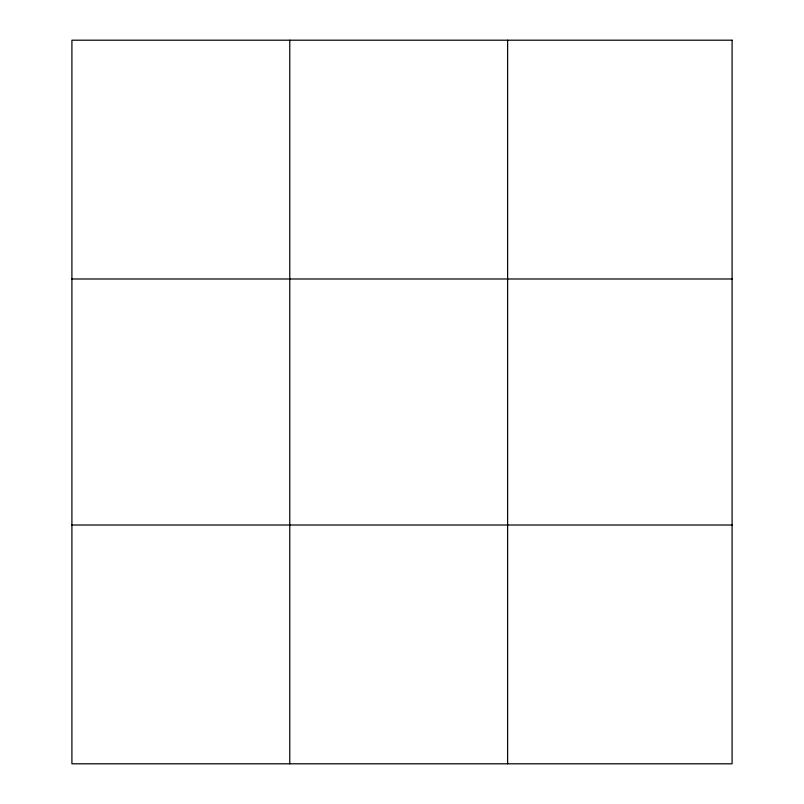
<?xml version="1.0" encoding="UTF-8"?>
<svg xmlns="http://www.w3.org/2000/svg" width="804" height="804" viewBox="0 0 804 804"><rect width="100%" height="100%" fill="white"/><g stroke="black" fill="none" stroke-linecap="round" stroke-linejoin="round"><path stroke-width="1.21" d="M289.772 763.8L289.772 40.2M507.625 763.8L507.625 40.2M71.908 278.988L732.092 278.988M71.908 525.012L732.092 525.012M732.092 40.2L732.092 763.8L71.908 763.8L71.908 40.2L732.092 40.2"/></g></svg>
